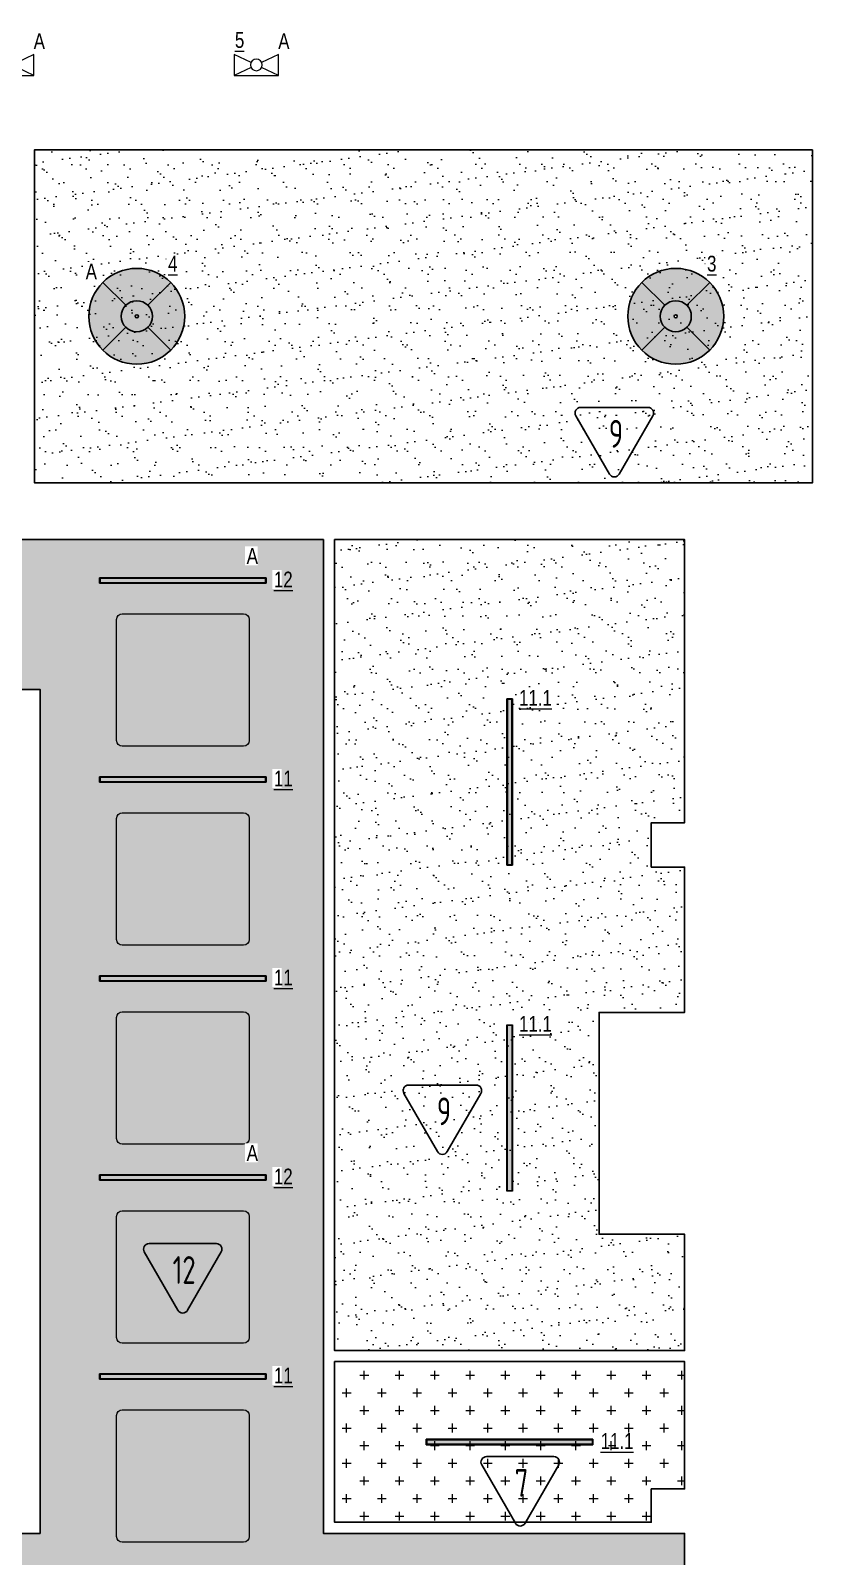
# Model space of a CAD drawing. Header units: millimetres. Extents: x -547274 to 397870, y -45599 to 141350.
# Drawn here: x -188020 to -180984, y 118193 to 131934 of the extents above; entities that cross this region are included whole.
import ezdxf

# ---------------------------------------------------------------- set-up
doc = ezdxf.new("R2010")
doc.units = ezdxf.units.MM
for name, color, linetype, lineweight in [('_ЭОМ_ОБЩ_Освещение_текст тип светильника', 172, 'Continuous', 50), ('_ЭОМ_светильник А', 1, 'Continuous', 35), ('_ЭОМ_светильник Р', 4, 'Continuous', 35), ('АР_Потолки_Штриховка', 252, 'Continuous', 0)]:
    doc.layers.add(name, color=color, linetype=linetype, lineweight=lineweight)
doc.layers.add('X-ref Light Emergency', color=249, linetype='Continuous')
for name, color, linetype, lineweight, true_color in [('АР_Потолок_RAL 095 85 40', 7, 'Continuous', 5, 0xddc87a), ('АР_Потолок_RAL 100 70 20', 7, 'Continuous', 5, 0xb3ac85), ('АР_Потолок_Покраска', 7, 'Continuous', 5, 0x007399), ('АР_Потолок_Текстура дерево', 7, 'Continuous', 5, 0xe7bf8e)]:
    doc.layers.add(name, color=color, linetype=linetype, lineweight=lineweight, true_color=true_color)
doc.styles.add('ISOCPEUR', font='isocpeur.ttf', dxfattribs={"height": 799.9999999999999})
doc.styles.add('ГОСТ', font='cad.shx', dxfattribs={"width": 0.8})

# ---------------------------------------------------------------- blocks, each defined once
blk = doc.blocks.new('подвесной светильник люстра')
at = {"true_color": 0xf8f6b0, "transparency": 33554687}
h = blk.add_hatch(color=51, dxfattribs=at)
h.dxf.hatch_style = 1
edge = h.paths.add_edge_path()
edge.add_ellipse((0, 0), major_axis=(-431.6666666666836, 0), ratio=0.9999999999999278, start_angle=225.0000000000021, end_angle=314.9999999999979)
edge.add_line((-305.234427212194, 305.234427212194), (-98.99494936611666, 98.99494936611666))
edge.add_ellipse((0, 0), major_axis=(-140.0000000000049, 0), ratio=0.9999999999999304, start_angle=225.000000000002, end_angle=314.999999999998, ccw=False)
edge.add_line((98.99494936612066, 98.99494936611336), (305.2344272121939, 305.2344272121939))
edge = h.paths.add_edge_path()
edge.add_ellipse((0, 0), major_axis=(-140.0000000000049, 0), ratio=0.9999999999999304, start_angle=314.999999999998, end_angle=405.000000000002, ccw=False)
edge.add_line((-98.99494936611666, 98.99494936611666), (-305.234427212194, 305.234427212194))
edge.add_ellipse((0, 0), major_axis=(-431.6666666666836, 0), ratio=0.9999999999999278, start_angle=314.9999999999979, end_angle=405.0000000000014)
edge.add_line((-305.2344272121976, -305.2344272121903), (-98.99494936611669, -98.99494936611666))
edge = h.paths.add_edge_path()
edge.add_ellipse((0, 0), major_axis=(-140.0000000000049, 0), ratio=0.9999999999999304, start_angle=405.000000000002, end_angle=494.999999999998, ccw=False)
edge.add_line((-98.99494936611664, -98.99494936611677), (-305.2344272121976, -305.2344272121903))
edge.add_ellipse((0, 0), major_axis=(-431.6666666666836, 0), ratio=0.9999999999999278, start_angle=405.0000000000014, end_angle=494.9999999999979)
edge.add_line((305.234427212194, -305.234427212194), (98.99494936611669, -98.99494936611666))
edge = h.paths.add_edge_path()
edge.add_ellipse((0, 0), major_axis=(-431.6666666666836, 0), ratio=0.9999999999999278, start_angle=494.9999999999979, end_angle=585.0000000000022)
edge.add_line((305.234427212194, 305.2344272121939), (98.99494936612007, 98.99494936611276))
edge.add_ellipse((0, 0), major_axis=(-140.0000000000049, 0), ratio=0.9999999999999304, start_angle=494.999999999998, end_angle=585.000000000002, ccw=False)
edge.add_line((98.99494936611674, -98.99494936611666), (305.2344272121939, -305.234427212194))
edge = h.paths.add_edge_path()
edge.add_ellipse((0, 0), major_axis=(-140.0000000000049, 0), ratio=0.9999999999999304, start_angle=494.999999999998, end_angle=585.0000000000019)
edge.add_ellipse((0, 0), major_axis=(-140.0000000000049, 0), ratio=0.9999999999999304, start_angle=225.000000000002, end_angle=314.999999999998)
edge.add_ellipse((0, 0), major_axis=(-140.0000000000049, 0), ratio=0.9999999999999304, start_angle=314.999999999998, end_angle=405.000000000002)
edge.add_ellipse((0, 0), major_axis=(-140.0000000000049, 0), ratio=0.9999999999999304, start_angle=405.000000000002, end_angle=494.999999999998)
edge = h.paths.add_edge_path(flags=16)
edge.add_ellipse((0, 0), major_axis=(-14.00000000000909, 0), ratio=0.9999999999987021, start_angle=0, end_angle=360)
at = {"color": 0, "linetype": 'ByBlock', "lineweight": -2}
for points in [[(-305.2344272121991, 305.2344272121991), (-98.99494936611154, 98.99494936611154)], [(305.2344272121991, 305.2344272121991), (98.99494936611882, 98.99494936611154)], [(-98.99494936611154, -98.99494936611154), (-305.2344272121918, -305.2344272121845)], [(98.99494936611154, -98.99494936611154), (305.2344272121991, -305.2344272121991)]]:
    blk.add_lwpolyline(points, dxfattribs=at)
for major_axis, ratio, start_param, end_param in [((-431.6666666666836, 0), 0.9999999999999278, 3.926990816987278, 10.21017612416686), ((-140.0000000000049, 0), 0.9999999999999304, 3.926990816987276, 10.21017612416686), ((-140.0000000000049, 0), 0.9999999999999304, 3.926990816987276, 10.21017612416686), ((-14.00000000000909, 0), 0.9999999999987021, 3.926990816987891, 10.21017612416748)]:
    blk.add_ellipse((0, 0), major_axis=major_axis, ratio=ratio, start_param=start_param, end_param=end_param, dxfattribs=at)
blk = doc.blocks.new('RVE-PLS5070-1500-P')
at = {"color": 0, "linetype": 'ByBlock', "lineweight": -2, "ltscale": 40}
for points in [[(750, -25), (-750, -25), (-750, 25), (750, 25)], [(745, -20), (-745, -20), (-745, 20), (745, 20)]]:
    blk.add_lwpolyline(points, close=True, dxfattribs=at)
blk = doc.blocks.new('ЭКРАН 9ВТ')
at = {"color": 0, "linetype": 'ByBlock', "lineweight": -2}
for points in [[(398.8943443857133, 376.0789199508727), (398.8943443857133, 0), (-398.8943443857133, 0), (-398.8943443857133, 376.0789199508727)], [(-398.8943443857133, 376.0789199508727), (-94.85104044532636, 232.7523988136963)], [(94.85104044532636, 232.7523988136963), (398.8943443857133, 376.0789199508727)], [(-398.8943443857133, 0), (-94.85104044532636, 143.3265211371763)], [(94.85104044532636, 143.3265211371763), (398.8943443857133, 0)]]:
    blk.add_lwpolyline(points, dxfattribs=at)
blk.add_circle((0, 188.0394599754363), 104.8616553994507, dxfattribs=at)

msp = doc.modelspace()

# ---------------------------------------------------------------- hatches: boundary and pattern name
at = {"layer": 'АР_Потолки_Штриховка', "ltscale": 100, "true_color": 0xf8f6b0}
h = msp.add_hatch(color=51, dxfattribs=at)
h.dxf.hatch_style = 1
h.paths.add_polyline_path([(-185904.1794308533, 127001.6824621672), (-187394.1794308533, 127001.6824621672), (-187394.1794308533, 126961.6824621672), (-185904.1794308533, 126961.6824621672)])
h = msp.add_hatch(color=51, dxfattribs=at)
h.dxf.hatch_style = 1
h.paths.add_polyline_path([(-183689.1207751926, 124421.6824581457), (-183689.1207751926, 125911.6824581457), (-183729.1207751926, 125911.6824581457), (-183729.1207751926, 124421.6824581457)])
h = msp.add_hatch(color=51, dxfattribs=at)
h.dxf.hatch_style = 1
h.paths.add_polyline_path([(-185904.1794308528, 125209.6824621672), (-187394.1794308528, 125209.6824621672), (-187394.1794308528, 125169.6824621672), (-185904.1794308528, 125169.6824621672)])
h = msp.add_hatch(color=51, dxfattribs=at)
h.dxf.hatch_style = 1
h.paths.add_polyline_path([(-185904.1794308524, 123417.6824621672), (-187394.1794308524, 123417.6824621672), (-187394.1794308524, 123377.6824621672), (-185904.1794308524, 123377.6824621672)])
h = msp.add_hatch(color=51, dxfattribs=at)
h.dxf.hatch_style = 1
h.paths.add_polyline_path([(-183689.1207751926, 122976.1650705084), (-183689.1207751926, 121486.1650705084), (-183729.1207751926, 121486.1650705084), (-183729.1207751926, 122976.1650705084)])
h = msp.add_hatch(color=51, dxfattribs=at)
h.dxf.hatch_style = 1
h.paths.add_polyline_path([(-185904.1794308524, 121625.6824621672), (-187394.1794308524, 121625.6824621672), (-187394.1794308524, 121585.6824621672), (-185904.1794308524, 121585.6824621672)])
h = msp.add_hatch(color=51, dxfattribs=at)
h.dxf.hatch_style = 1
h.paths.add_polyline_path([(-185904.1794308524, 119833.6824621672), (-187394.1794308524, 119833.6824621672), (-187394.1794308524, 119793.6824621672), (-185904.1794308524, 119793.6824621672)])
h = msp.add_hatch(color=51, dxfattribs=at)
h.dxf.hatch_style = 1
h.paths.add_polyline_path([(-182964.2276247501, 119243.9237644305), (-184454.2276247501, 119243.9237644305), (-184454.2276247501, 119203.9237644305), (-182964.2276247501, 119203.9237644305)])
at = {"layer": 'АР_Потолок_RAL 095 85 40', "transparency": 33554687}
h = msp.add_hatch(color=256, dxfattribs=at)
h.dxf.hatch_style = 1
h.paths.add_polyline_path([(-186103.1794391975, 123697.6824583525, 0.4142135623730951), (-186053.1794391975, 123747.6824583525), (-186053.1794391975, 124839.6824583525, 0.4142135623730951), (-186103.1794391975, 124889.6824583525), (-187195.1794391975, 124889.6824583525, 0.4142135623730951), (-187245.1794391975, 124839.6824583525), (-187245.1794391975, 123747.6824583525, 0.4142135623730951), (-187195.1794391975, 123697.6824583525)])
h = msp.add_hatch(color=256, dxfattribs=at)
h.dxf.hatch_style = 1
h.paths.add_polyline_path([(-186103.179439197, 118321.6824583525, 0.4142135623730951), (-186053.179439197, 118371.6824583525), (-186053.179439197, 119463.6824583525, 0.4142135623730951), (-186103.179439197, 119513.6824583525), (-187195.179439197, 119513.6824583525, 0.4142135623730951), (-187245.179439197, 119463.6824583525), (-187245.179439197, 118371.6824583525, 0.4142135623730951), (-187195.179439197, 118321.6824583525)])
at = {"layer": 'АР_Потолок_RAL 100 70 20', "transparency": 33554687}
h = msp.add_hatch(color=256, dxfattribs=at)
h.dxf.hatch_style = 1
h.paths.add_polyline_path([(-186103.179439197, 121905.6824583525, 0.4142135623730951), (-186053.179439197, 121955.6824583525), (-186053.179439197, 123047.6824583525, 0.4142135623730951), (-186103.179439197, 123097.6824583525), (-187195.179439197, 123097.6824583525, 0.4142135623730951), (-187245.179439197, 123047.6824583525), (-187245.179439197, 121955.6824583525, 0.4142135623730951), (-187195.179439197, 121905.6824583525)])
at = {"layer": 'АР_Потолок_Покраска'}
h = msp.add_hatch(dxfattribs=at)
h.set_pattern_fill('AR-SAND', color=256, scale=5)
h.set_pattern_definition([(37.50000000000001, (-389510.6916116845, 95989.56216568891), (-8.000156479920228, 244.7066186646712), [0, -193.04, 0, -215.9, 0, -206.375]), (7.499999999999999, (-389510.6916116845, 95989.56216568891), (224.7616415690013, 358.4125502841771), [0, -104.14, 0, -173.99, 0, -66.67500000000001]), (327.5, (-389666.9016116845, 95989.56216568891), (395.496185120729, 0.718592339272881), [0, -63.5, 0, -228.6, 0, -298.45]), (317.5, (-389666.9016116845, 95989.56216568891), (381.7782262361486, 111.4646616286082), [0, -31.75, 0, -149.86, 0, -171.45])])
h.paths.add_polyline_path([(-180983.9151109826, 130860.6824583525), (-180983.9151109827, 127860.6824583525), (-187983.9151109827, 127860.6824583525), (-187983.9151109827, 130860.6824583526)])
h = msp.add_hatch(dxfattribs=at)
h.set_pattern_fill('CROSS', color=256, scale=25)
h.set_pattern_definition([(0, (238596.7765007019, 31501.12280482426), (158.75, 158.75), [79.375, -238.125]), (90, (238636.4640007019, 31461.43530482426), (-158.75, 158.75), [79.375, -238.125])])
h.paths.add_polyline_path([(-194033.915110983, 112400.6824583525), (-194433.915110983, 112400.6824583525), (-194433.9151109829, 112800.6824583525), (-194033.915110983, 112800.6824583525)], flags=16)
edge = h.paths.add_edge_path()
edge.add_line((-200033.9151109831, 112800.6824583525), (-201173.7858857812, 112800.6768888425))
edge.add_line((-201173.7858857812, 112800.6768888425), (-201173.5999667562, 118400.6543505781))
edge.add_line((-201173.5999667562, 118400.6543505781), (-187933.9151109827, 118400.6824583524))
edge.add_line((-187933.9151109827, 118400.6824583524), (-187933.9151109828, 126000.9507611718))
edge.add_line((-187933.9151109828, 126000.9507611718), (-194333.9143506017, 126000.938898333))
edge.add_line((-194333.9143506017, 126000.938898333), (-194333.9258491699, 127199.9520461643))
edge.add_line((-194333.9258491699, 127199.9520461643), (-190278.9151109828, 127199.9520461638))
edge.add_line((-190278.9151109828, 127199.9520461638), (-190278.9151109828, 127350.6824583424))
edge.add_line((-190278.9151109828, 127350.6824583424), (-185384.4437674261, 127350.6824583525))
edge.add_line((-185384.4437674261, 127350.6824583525), (-185384.443767426, 118400.6824583525))
edge.add_line((-185384.443767426, 118400.6824583525), (-182133.9151109826, 118400.6824583525))
edge.add_line((-182133.9151109826, 118400.6824583525), (-182133.9151109826, 115850.6824583525))
edge.add_line((-182133.9151109826, 115850.6824583525), (-187998.9151109827, 115850.682458348))
edge.add_line((-187998.9151109827, 115850.682458348), (-187998.9151109784, 114910.6824583936))
edge.add_arc((-197124.0221651773, 115502.578915466), 9144.283469276654, 272.8206375194019, 356.28873106615686, ccw=False)
edge.add_line((-196674.0362802212, 106369.373953908), (-200033.9151109831, 106369.3739539165))
edge.add_line((-200033.9151109831, 106369.3739539165), (-200032.3499943294, 110700.9361331541))
edge.add_line((-200032.3499943294, 110700.9361331541), (-201173.3868589134, 110702.5364942346))
edge.add_line((-201173.3868589134, 110702.5364942346), (-201173.3880093214, 112400.6511419766))
edge.add_line((-201173.3880093214, 112400.6511419766), (-200033.1325526563, 112400.6824583525))
edge.add_line((-200033.1325526563, 112400.6824583525), (-200033.9151109831, 112800.6824583525))
h = msp.add_hatch(dxfattribs=at)
h.set_pattern_fill('AR-SAND', color=256, scale=5)
h.set_pattern_definition([(37.50000000000001, (-442596.5686140516, 119349.5621655138), (-8.000156479920228, 244.7066186646712), [0, -193.04, 0, -215.9, 0, -206.375]), (7.499999999999999, (-442596.5686140516, 119349.5621655138), (224.7616415690013, 358.4125502841771), [0, -104.14, 0, -173.99, 0, -66.67500000000001]), (327.5, (-442752.7786140515, 119349.5621655138), (395.496185120729, 0.718592339272881), [0, -63.5, 0, -228.6, 0, -298.45]), (317.5, (-442752.7786140515, 119349.5621655138), (381.7782262361486, 111.4646616286082), [0, -31.75, 0, -149.86, 0, -171.45])])
h.paths.add_polyline_path([(-185284.4437674261, 127350.6824583525), (-182133.9151125409, 127350.6824581141), (-182133.9151125409, 124800.6824583525), (-182433.9151109826, 124800.6824583525), (-182433.9151109826, 124400.6824583525), (-182133.9151109826, 124400.6824583525), (-182134.0429148194, 123092.7526006737), (-182903.9401454645, 123092.7644721906), (-182903.8900774438, 121094.6499491803), (-182133.9993024443, 121094.6499491803), (-182133.830919521, 120047.1650705084), (-185284.4437674259, 120047.1650705084)])
h = msp.add_hatch(dxfattribs=at)
h.set_pattern_fill('CROSS', color=256, scale=25)
h.set_pattern_definition([(0, (-443342.9311334055, 105696.7094686904), (158.75, 158.75), [79.375, -238.125]), (90, (-443303.2436334055, 105657.0219686904), (-158.75, 158.75), [79.375, -238.125])])
h.paths.add_polyline_path([(-185284.4437674259, 119947.1650705084), (-182133.9151109826, 119947.1650705084), (-182133.9151109826, 118800.6824583525), (-182433.9151109826, 118800.6824583525), (-182433.9151109826, 118500.6824583525), (-185284.4437674259, 118500.6824583525)])
at = {"layer": 'АР_Потолок_Текстура дерево', "transparency": 33554687}
h = msp.add_hatch(color=256, dxfattribs=at)
h.dxf.hatch_style = 1
h.paths.add_polyline_path([(-186103.179439198, 125489.6824583525, 0.4142135623730951), (-186053.179439198, 125539.6824583525), (-186053.179439198, 126631.6824583525, 0.4142135623730951), (-186103.179439198, 126681.6824583525), (-187195.179439198, 126681.6824583525, 0.4142135623730951), (-187245.179439198, 126631.6824583525), (-187245.179439198, 125539.6824583525, 0.4142135623730951), (-187195.179439198, 125489.6824583525)])
h = msp.add_hatch(color=256, dxfattribs=at)
h.dxf.hatch_style = 1
h.paths.add_polyline_path([(-187195.179439197, 121305.6824583525, 0.4142135623730951), (-187245.179439197, 121255.6824583525), (-187245.179439197, 120163.6824583525, 0.4142135623730951), (-187195.179439197, 120113.6824583525), (-186103.179439197, 120113.6824583525, 0.4142135623730951), (-186053.179439197, 120163.6824583525), (-186053.179439197, 121255.6824583525, 0.4142135623730951), (-186103.179439197, 121305.6824583525)])

# ---------------------------------------------------------------- linework, layer by layer
for points in [[(-180983.9151109826, 130860.6824583525), (-180983.9151109827, 127860.6824583525), (-187983.9151109827, 127860.6824583525), (-187983.9151109827, 130860.6824583526)], [(-185284.4437674261, 127350.6824583525), (-182133.9151125409, 127350.6824581141), (-182133.9151125409, 124800.6824583525), (-182433.9151109826, 124800.6824583525), (-182433.9151109826, 124400.6824583525), (-182133.9151109826, 124400.6824583525), (-182134.0429138764, 123092.7526006737), (-182903.9401445214, 123092.7644721906), (-182903.8900774438, 121094.6499491803), (-182133.9993024443, 121094.6499491803), (-182133.830919521, 120047.1650705084), (-185284.4437674259, 120047.1650705084)], [(-185284.4437674259, 119947.1650705084), (-182133.9151109826, 119947.1650705084), (-182133.9151109826, 118800.6824583525), (-182433.9151109826, 118800.6824583525), (-182433.9151109826, 118500.6824583525), (-185284.4437674259, 118500.6824583525)]]:
    msp.add_lwpolyline(points, close=True)
for points in [[(-183069.5338032037, 128539.8655883975), (-182463.3158624743, 128539.8655883972, -0.5773494962845065), (-182420.0146133574, 128464.8658257016), (-182723.123497874, 127939.8658374934, -0.5773541042744643), (-182809.7263258855, 127939.8658374934), (-183112.8349878492, 128464.8654402301, -0.5773491286020777), (-183069.5338032037, 128539.8655883975, -1.710881644036777e-06)], [(-184616.8915617714, 122438.1901457793), (-184010.673621042, 122438.190145779, -0.5773494962845065), (-183967.3723719252, 122363.1903830834), (-184270.4812564417, 121838.1903948752, -0.5773541042744643), (-184357.0840844532, 121838.1903948752), (-184660.1927464169, 122363.1899976119, -0.5773491286020777), (-184616.8915617714, 122438.1901457793, -1.710881644036777e-06)], [(-186953.4054609637, 121009.6369899029), (-186347.1875206332, 121009.6369899029, -0.5773494962845065), (-186303.8862711291, 120934.6372272486), (-186606.9951559405, 120409.6372390503, -0.5773541042744643), (-186693.5979839663, 120409.6372390503), (-186996.7066456179, 120934.6368417257, -0.5773491286020777), (-186953.4054609637, 121009.6369899029, -1.710881644036777e-06)], [(-183916.7817948057, 119092.0937709635), (-183310.5638540763, 119092.0937709633, -0.5773494962845065), (-183267.2626049594, 119017.0940082676), (-183570.3714894759, 118492.0940200594, -0.5773541042744643), (-183656.9743174874, 118492.0940200594), (-183960.0829794512, 119017.0936227961, -0.5773491286020777), (-183916.7817948057, 119092.0937709635, -1.710881644036777e-06)]]:
    msp.add_lwpolyline(points, format="xyb")
msp.add_lwpolyline([(-200033.9151109831, 112800.6824583525), (-201173.7858857812, 112800.6768888425), (-201173.5999667562, 118400.6543505781), (-187933.9151109827, 118400.6824583524), (-187933.9151109828, 126000.9507611718), (-194333.9143506017, 126000.938898333), (-194333.9258491699, 127350.6808430827), (-185384.4437674261, 127350.6824583525), (-185384.443767426, 118400.6824583525), (-182133.9151109826, 118400.6824583525), (-182133.9151109826, 115850.6824583525), (-187998.9151109827, 115850.682458348), (-187998.9151109784, 114910.6824583935, -0.3812035354375339), (-196674.0362802212, 106369.373953908), (-200033.9151109831, 106369.3739539165), (-200032.3499943294, 110700.9361331541), (-201173.3868589134, 110702.5364942346), (-201173.3880093214, 112400.6511419766), (-200033.1325526563, 112400.6824583525)], format="xyb", close=True)
at = {"layer": 'АР_Потолки_Штриховка', "color": 18, "ltscale": 100, "true_color": 0x000000}
for points in [[(-185899.1794308533, 127006.6824621672), (-187399.1794308533, 127006.6824621672), (-187399.1794308533, 126956.6824621672), (-185899.1794308533, 126956.6824621672)], [(-185904.1794308533, 127001.6824621672), (-187394.1794308533, 127001.6824621672), (-187394.1794308533, 126961.6824621672), (-185904.1794308533, 126961.6824621672)], [(-183684.1207751926, 124416.6824581457), (-183684.1207751926, 125916.6824581457), (-183734.1207751926, 125916.6824581457), (-183734.1207751926, 124416.6824581457)], [(-183689.1207751926, 124421.6824581457), (-183689.1207751926, 125911.6824581457), (-183729.1207751926, 125911.6824581457), (-183729.1207751926, 124421.6824581457)], [(-185899.1794308528, 125214.6824621672), (-187399.1794308528, 125214.6824621672), (-187399.1794308528, 125164.6824621672), (-185899.1794308528, 125164.6824621672)], [(-185904.1794308528, 125209.6824621672), (-187394.1794308528, 125209.6824621672), (-187394.1794308528, 125169.6824621672), (-185904.1794308528, 125169.6824621672)], [(-185899.1794308524, 123422.6824621672), (-187399.1794308524, 123422.6824621672), (-187399.1794308524, 123372.6824621672), (-185899.1794308524, 123372.6824621672)], [(-185904.1794308524, 123417.6824621672), (-187394.1794308524, 123417.6824621672), (-187394.1794308524, 123377.6824621672), (-185904.1794308524, 123377.6824621672)], [(-183684.1207751926, 122981.1650705084), (-183684.1207751926, 121481.1650705084), (-183734.1207751926, 121481.1650705084), (-183734.1207751926, 122981.1650705084)], [(-183689.1207751926, 122976.1650705084), (-183689.1207751926, 121486.1650705084), (-183729.1207751926, 121486.1650705084), (-183729.1207751926, 122976.1650705084)], [(-185899.1794308524, 121630.6824621672), (-187399.1794308524, 121630.6824621672), (-187399.1794308524, 121580.6824621672), (-185899.1794308524, 121580.6824621672)], [(-185904.1794308524, 121625.6824621672), (-187394.1794308524, 121625.6824621672), (-187394.1794308524, 121585.6824621672), (-185904.1794308524, 121585.6824621672)], [(-185899.1794308524, 119838.6824621672), (-187399.1794308524, 119838.6824621672), (-187399.1794308524, 119788.6824621672), (-185899.1794308524, 119788.6824621672)], [(-185904.1794308524, 119833.6824621672), (-187394.1794308524, 119833.6824621672), (-187394.1794308524, 119793.6824621672), (-185904.1794308524, 119793.6824621672)], [(-182959.2276247501, 119248.9237644305), (-184459.2276247501, 119248.9237644305), (-184459.2276247501, 119198.9237644305), (-182959.2276247501, 119198.9237644305)], [(-182964.2276247501, 119243.9237644305), (-184454.2276247501, 119243.9237644305), (-184454.2276247501, 119203.9237644305), (-182964.2276247501, 119203.9237644305)]]:
    msp.add_lwpolyline(points, close=True, dxfattribs=at)
at = {"layer": 'АР_Потолки_Штриховка', "color": 18, "lineweight": 18, "ltscale": 100, "true_color": 0x000000}
for points in [[(-185899.1794308533, 127006.6824621672), (-187399.1794308533, 127006.6824621672), (-187399.1794308533, 126956.6824621672), (-185899.1794308533, 126956.6824621672)], [(-185904.1794308533, 127001.6824621672), (-187394.1794308533, 127001.6824621672), (-187394.1794308533, 126961.6824621672), (-185904.1794308533, 126961.6824621672)], [(-183684.1207751925, 124416.6824581457), (-183684.1207751925, 125916.6824581457), (-183734.1207751925, 125916.6824581457), (-183734.1207751925, 124416.6824581457)], [(-183689.1207751925, 124421.6824581457), (-183689.1207751925, 125911.6824581457), (-183729.1207751925, 125911.6824581457), (-183729.1207751925, 124421.6824581457)], [(-185899.1794308529, 125214.6824621672), (-187399.1794308529, 125214.6824621672), (-187399.1794308529, 125164.6824621672), (-185899.1794308529, 125164.6824621672)], [(-185904.1794308529, 125209.6824621672), (-187394.1794308529, 125209.6824621672), (-187394.1794308529, 125169.6824621672), (-185904.1794308529, 125169.6824621672)], [(-185899.1794308524, 123422.6824621672), (-187399.1794308524, 123422.6824621672), (-187399.1794308524, 123372.6824621672), (-185899.1794308524, 123372.6824621672)], [(-185904.1794308524, 123417.6824621672), (-187394.1794308524, 123417.6824621672), (-187394.1794308524, 123377.6824621672), (-185904.1794308524, 123377.6824621672)], [(-183684.1207751925, 122981.1650705083), (-183684.1207751925, 121481.1650705083), (-183734.1207751925, 121481.1650705083), (-183734.1207751925, 122981.1650705083)], [(-183689.1207751925, 122976.1650705083), (-183689.1207751925, 121486.1650705083), (-183729.1207751925, 121486.1650705083), (-183729.1207751925, 122976.1650705083)], [(-185899.1794308524, 121630.6824621672), (-187399.1794308524, 121630.6824621672), (-187399.1794308524, 121580.6824621672), (-185899.1794308524, 121580.6824621672)], [(-185904.1794308524, 121625.6824621672), (-187394.1794308524, 121625.6824621672), (-187394.1794308524, 121585.6824621672), (-185904.1794308524, 121585.6824621672)], [(-185899.1794308524, 119838.6824621672), (-187399.1794308524, 119838.6824621672), (-187399.1794308524, 119788.6824621672), (-185899.1794308524, 119788.6824621672)], [(-185904.1794308524, 119833.6824621672), (-187394.1794308524, 119833.6824621672), (-187394.1794308524, 119793.6824621672), (-185904.1794308524, 119793.6824621672)], [(-182959.2276247501, 119248.9237644304), (-184459.2276247501, 119248.9237644304), (-184459.2276247501, 119198.9237644304), (-182959.2276247501, 119198.9237644304)], [(-182964.2276247501, 119243.9237644304), (-184454.2276247501, 119243.9237644304), (-184454.2276247501, 119203.9237644304), (-182964.2276247501, 119203.9237644304)]]:
    msp.add_lwpolyline(points, close=True, dxfattribs=at)
at = {"layer": 'АР_Потолки_Штриховка', "color": 18, "ltscale": 100, "true_color": 0x000000}
for points in [[(-187195.179439198, 126681.6824583525), (-186103.179439198, 126681.6824583525, -0.414213562373095), (-186053.179439198, 126631.6824583525), (-186053.179439198, 125539.6824583525, -0.414213562373095), (-186103.179439198, 125489.6824583525), (-187195.179439198, 125489.6824583525, -0.414213562373095), (-187245.179439198, 125539.6824583525), (-187245.179439198, 126631.6824583525, -0.414213562373095)], [(-187195.1794391975, 124889.6824583525), (-186103.1794391975, 124889.6824583525, -0.414213562373095), (-186053.1794391975, 124839.6824583525), (-186053.1794391975, 123747.6824583525, -0.414213562373095), (-186103.1794391975, 123697.6824583525), (-187195.1794391975, 123697.6824583525, -0.414213562373095), (-187245.1794391975, 123747.6824583525), (-187245.1794391975, 124839.6824583525, -0.414213562373095)], [(-187195.179439197, 123097.6824583525), (-186103.179439197, 123097.6824583525, -0.414213562373095), (-186053.179439197, 123047.6824583525), (-186053.179439197, 121955.6824583525, -0.414213562373095), (-186103.179439197, 121905.6824583525), (-187195.179439197, 121905.6824583525, -0.414213562373095), (-187245.179439197, 121955.6824583525), (-187245.179439197, 123047.6824583525, -0.414213562373095)], [(-187195.179439197, 121305.6824583525), (-186103.179439197, 121305.6824583525, -0.414213562373095), (-186053.179439197, 121255.6824583525), (-186053.179439197, 120163.6824583525, -0.414213562373095), (-186103.179439197, 120113.6824583525), (-187195.179439197, 120113.6824583525, -0.414213562373095), (-187245.179439197, 120163.6824583525), (-187245.179439197, 121255.6824583525, -0.414213562373095)], [(-187195.179439197, 119513.6824583525), (-186103.179439197, 119513.6824583525, -0.414213562373095), (-186053.179439197, 119463.6824583525), (-186053.179439197, 118371.6824583525, -0.414213562373095), (-186103.179439197, 118321.6824583525), (-187195.179439197, 118321.6824583525, -0.414213562373095), (-187245.179439197, 118371.6824583525), (-187245.179439197, 119463.6824583525, -0.414213562373095)]]:
    msp.add_lwpolyline(points, format="xyb", close=True, dxfattribs=at)
at = {"layer": 'АР_Потолки_Штриховка', "color": 18, "lineweight": 18, "ltscale": 100, "true_color": 0x000000}
for points in [[(-187195.179439198, 126681.6824583525), (-186103.179439198, 126681.6824583525, -0.414213562373095), (-186053.179439198, 126631.6824583525), (-186053.179439198, 125539.6824583525, -0.414213562373095), (-186103.179439198, 125489.6824583525), (-187195.179439198, 125489.6824583525, -0.414213562373095), (-187245.179439198, 125539.6824583525), (-187245.179439198, 126631.6824583525, -0.414213562373095)], [(-187195.1794391975, 124889.6824583525), (-186103.1794391975, 124889.6824583525, -0.414213562373095), (-186053.1794391975, 124839.6824583525), (-186053.1794391975, 123747.6824583525, -0.414213562373095), (-186103.1794391975, 123697.6824583525), (-187195.1794391975, 123697.6824583525, -0.414213562373095), (-187245.1794391975, 123747.6824583525), (-187245.1794391975, 124839.6824583525, -0.414213562373095)], [(-187195.1794391971, 123097.6824583525), (-186103.1794391971, 123097.6824583525, -0.414213562373095), (-186053.1794391971, 123047.6824583525), (-186053.1794391971, 121955.6824583525, -0.414213562373095), (-186103.1794391971, 121905.6824583525), (-187195.1794391971, 121905.6824583525, -0.414213562373095), (-187245.1794391971, 121955.6824583525), (-187245.1794391971, 123047.6824583525, -0.414213562373095)], [(-187195.1794391971, 121305.6824583525), (-186103.1794391971, 121305.6824583525, -0.414213562373095), (-186053.1794391971, 121255.6824583525), (-186053.1794391971, 120163.6824583525, -0.414213562373095), (-186103.1794391971, 120113.6824583525), (-187195.1794391971, 120113.6824583525, -0.414213562373095), (-187245.1794391971, 120163.6824583525), (-187245.1794391971, 121255.6824583525, -0.414213562373095)], [(-187195.1794391971, 119513.6824583525), (-186103.1794391971, 119513.6824583525, -0.414213562373095), (-186053.1794391971, 119463.6824583525), (-186053.1794391971, 118371.6824583525, -0.414213562373095), (-186103.1794391971, 118321.6824583525), (-187195.1794391971, 118321.6824583525, -0.414213562373095), (-187245.1794391971, 118371.6824583525), (-187245.1794391971, 119463.6824583525, -0.414213562373095)]]:
    msp.add_lwpolyline(points, format="xyb", close=True, dxfattribs=at)

# ---------------------------------------------------------------- block references
at = {"layer": '_ЭОМ_светильник А', "color": 18, "lineweight": 18, "ltscale": 100, "true_color": 0x000000, "xscale": -0.5, "yscale": 0.5, "zscale": 0.5}
for p in [(-188188.587798648, 131530.6824583526), (-185988.0246151914, 131530.6824583527)]:
    msp.add_blockref('ЭКРАН 9ВТ', p, dxfattribs=at)
at = {"layer": '_ЭОМ_светильник А', "color": 18, "lineweight": 18, "ltscale": 100, "true_color": 0x000000}
msp.add_blockref('подвесной светильник люстра', (-187063.9151117618, 129360.6824583525), dxfattribs=at)
at = {"layer": '_ЭОМ_светильник Р', "color": 18, "lineweight": 18, "ltscale": 100, "true_color": 0x000000}
msp.add_blockref('подвесной светильник люстра', (-182213.9151117618, 129360.6824583524), dxfattribs=at)
at = {"layer": '_ЭОМ_светильник Р', "color": 18, "lineweight": 18, "ltscale": 100, "true_color": 0x000000, "rotation": 89.99999999999997}
for p in [(-183709.1207751925, 125166.6824581457), (-183709.1207751925, 122231.1650705083)]:
    msp.add_blockref('RVE-PLS5070-1500-P', p, dxfattribs=at)
at = {"layer": 'X-ref Light Emergency', "linetype": 'ByBlock', "ltscale": 40}
for p in [(-187063.9151117618, 129360.6824583525), (-182213.9151117618, 129360.6824583525)]:
    msp.add_blockref('подвесной светильник люстра', p, dxfattribs=at)
at = {"layer": 'X-ref Light Emergency', "color": 18, "linetype": 'ByBlock', "lineweight": 18, "ltscale": 40, "true_color": 0x000000}
for p in [(-187063.9151117618, 129360.6824583525), (-182213.9151117618, 129360.6824583524)]:
    msp.add_blockref('подвесной светильник люстра', p, dxfattribs=at)

# ---------------------------------------------------------------- texts
at = {"char_height": 250, "width": 294.3337657886732, "attachment_point": 1, "style": 'ISOCPEUR'}
for s, insert in [('{\\W0.7;9}', (-182815.841565076, 128427.7835528783)), ('{\\W0.7;9}', (-184363.1993236438, 122326.1081102601)), ('{\\W0.7;12}', (-186741.3390499453, 120897.5549543614)), ('{\\W0.7;7}', (-183663.089556678, 118980.0117354444))]:
    msp.add_mtext(s, dxfattribs=dict(at, insert=insert))

# ---------------------------------------------------------------- next in the draw order: texts
at = {"layer": '_ЭОМ_ОБЩ_Освещение_текст тип светильника', "color": 18, "lineweight": 18, "ltscale": 40, "true_color": 0x000000, "char_height": 142.1875, "width": 55.871829552576, "attachment_point": 1, "style": 'ГОСТ', "bg_fill": 3, "box_fill_scale": 1.1, "bg_fill_color": 256, "bg_fill_transparency": 0}
for s, insert in [('{\\L5}', (-186180.8682382188, 131920.0573882251, -2.499999999999976e-09)), ('{\\L4}', (-186782.5433383881, 129906.1827160909)), ('{\\L3}', (-181932.5433383881, 129906.1827160909)), ('{\\L12}', (-185830.1775059661, 127061.1723621523)), ('{\\L11.1}', (-183624.2843213184, 125995.6856778024)), ('{\\L11}', (-185830.1775059656, 125269.1723621523)), ('{\\L11}', (-185830.1775059652, 123477.1723621523)), ('{\\L11.1}', (-183624.2843213184, 123060.168290165)), ('{\\L12}', (-185830.1775059652, 121685.1723621523)), ('{\\L11}', (-185830.1775059652, 119893.1723621523)), ('{\\L11.1}', (-182890.2256998629, 119303.4136644156))]:
    msp.add_mtext(s, dxfattribs=dict(at, insert=insert))
at = {"layer": '_ЭОМ_светильник А', "color": 18, "lineweight": 18, "ltscale": 100, "true_color": 0x000000, "char_height": 142.1875, "width": 86.04374658316377, "attachment_point": 1, "style": 'ГОСТ', "bg_fill": 3, "box_fill_scale": 1.1, "bg_fill_color": 256, "bg_fill_transparency": 0}
for insert in [(-187991.6473726861, 131909.6653538583, 2.377361916803339e-09), (-185791.0841892294, 131909.6653538584, 2.377361916803339e-09), (-187523.7026478746, 129835.5240250822), (-186075.0262225382, 127273.6645953643), (-186075.0262225373, 121897.6645953643)]:
    msp.add_mtext('А', dxfattribs=dict(at, insert=insert))

# ---------------------------------------------------------------- next in the draw order: block references
at = {"layer": '_ЭОМ_светильник А', "color": 18, "lineweight": 18, "ltscale": 100, "true_color": 0x000000, "rotation": 180}
for p in [(-186649.1794308533, 126981.6824621672), (-186649.1794308524, 121605.6824621672)]:
    msp.add_blockref('RVE-PLS5070-1500-P', p, dxfattribs=at)
at = {"layer": '_ЭОМ_светильник Р', "color": 18, "lineweight": 18, "ltscale": 100, "true_color": 0x000000, "rotation": 180}
for p in [(-186649.1794308529, 125189.6824621672), (-186649.1794308524, 123397.6824621672), (-186649.1794308524, 119813.6824621672), (-183709.2276247502, 119223.9237644304)]:
    msp.add_blockref('RVE-PLS5070-1500-P', p, dxfattribs=at)

doc.saveas('drawing.dxf')
